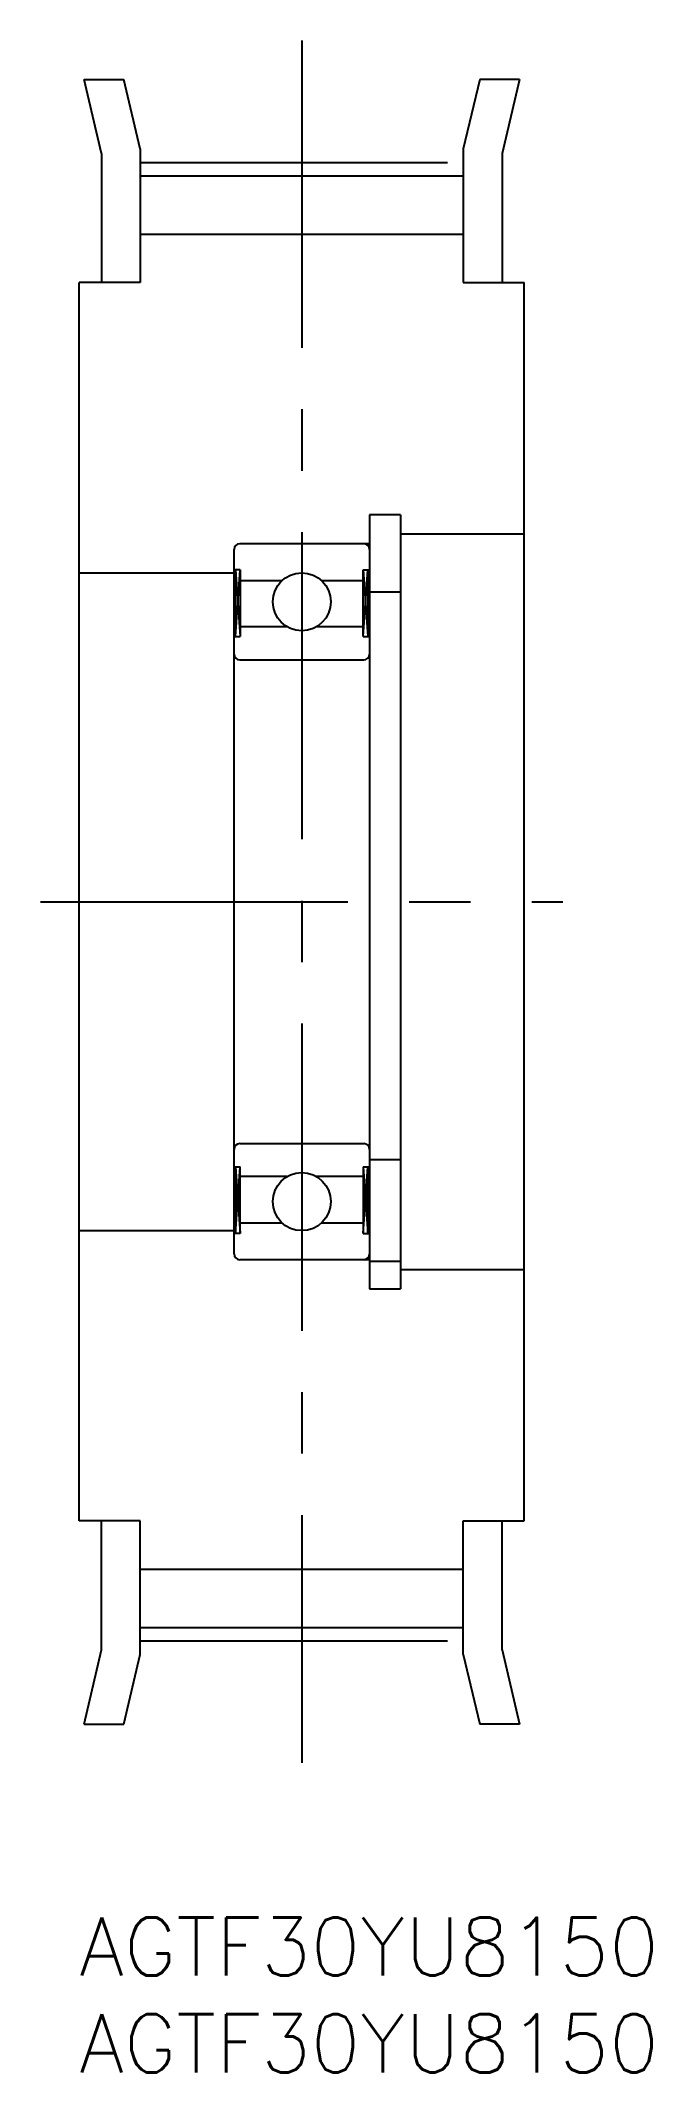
# Model space of a CAD drawing. Extents: x -2 to 30, y -8 to 97.
import ezdxf

# ---------------------------------------------------------------- set-up
doc = ezdxf.new("R2010")
doc.units = 0
doc.header["$LTSCALE"] = 0.5
doc.linetypes.add('CENTER', pattern=[50.8, 31.75, -6.35, 6.35, -6.35])
for name, color, linetype in [('MSM_CENTER', 1, 'CENTER'), ('MSM_CONTINUOUS', 7, 'CONTINUOUS'), ('MSM_NARROW', 5, 'CONTINUOUS'), ('MSM_PART_NUMBER', 7, 'CONTINUOUS')]:
    doc.layers.add(name, color=color, linetype=linetype)
doc.styles.get("Standard").update_dxf_attribs({"font": 'txt.shx', "height": 3, "bigfont": 'bigfont.shx'})

# ---------------------------------------------------------------- blocks, each defined once
blk = doc.blocks.new('*U3')
at = {"layer": 'MSM_PART_NUMBER'}
blk.add_text('AGTF30YU8150', height=3, dxfattribs=at).set_placement((0, -3))
blk = doc.blocks.new('*U4')
at = {"layer": 'MSM_PART_NUMBER'}
blk.add_text('AGTF30YU8150', height=3, dxfattribs=at).set_placement((0, -8))

msp = doc.modelspace()

# ---------------------------------------------------------------- linework, layer by layer
at = {"layer": 'MSM_CENTER'}
for p, q in [((11.5, 97), (11.5, 8)), ((3.15, 90.7), (19.85, 90.7)), ((-2, 52.5), (25, 52.5)), ((3.15, 14.31), (19.85, 14.31))]:
    msp.add_line(p, q, dxfattribs=at)
at = {"layer": 'MSM_CONTINUOUS'}
for p, q in [((1.15, 91.17), (0.25, 95)), ((0.25, 95), (2.3, 95)), ((3.15, 91.4), (2.3, 95)), ((20.7, 95), (19.85, 91.4)), ((22.75, 95), (20.7, 95)), ((22.75, 95), (21.85, 91.17)), ((3.15, 91.4), (3.15, 84.5)), ((19.85, 91.4), (19.85, 84.5)), ((1.15, 91.17), (1.15, 84.5)), ((21.85, 91.17), (21.85, 84.5)), ((3.15, 90.01), (19.85, 90.01)), ((3.15, 86.99), (19.85, 86.99)), ((0, 20.5), (0, 84.5)), ((3.15, 84.5), (0, 84.5)), ((19.85, 84.5), (23, 84.5)), ((23, 20.5), (23, 84.5)), ((16.6, 72.5), (15, 72.5)), ((15, 72.5), (15, 32.5)), ((16.6, 72.5), (16.6, 32.5)), ((23, 71.5), (16.6, 71.5)), ((8, 34.3), (8, 70.7)), ((15, 71), (8.3, 71)), ((0, 69.5), (8, 69.5)), ((8.32, 69.65), (8, 69.65)), ((8.08, 66.2), (8.08, 69.65)), ((8.32, 69.65), (8.32, 66.2)), ((14.68, 66.2), (14.68, 69.65)), ((14.68, 69.65), (15, 69.65)), ((14.92, 69.65), (14.92, 66.2)), ((8.32, 69.1), (10.48, 69.1)), ((12.52, 69.1), (14.68, 69.1)), ((16.6, 68.5), (15, 68.5)), ((8, 66.2), (8.32, 66.2)), ((10.75, 66.7), (8.32, 66.7)), ((14.68, 66.7), (12.25, 66.7)), ((14.68, 66.2), (15, 66.2)), ((8.3, 65), (14.7, 65)), ((8.3, 40), (14.7, 40)), ((16.6, 39.16), (15, 39.16)), ((8, 38.8), (8.32, 38.8)), ((8.08, 38.8), (8.08, 35.35)), ((8.32, 35.35), (8.32, 38.8)), ((8.34, 38.3), (8.32, 38.32)), ((10.75, 38.3), (8.32, 38.3)), ((14.68, 38.3), (12.25, 38.3)), ((14.68, 38.8), (14.68, 35.35)), ((14.68, 38.8), (15, 38.8)), ((14.92, 35.35), (14.92, 38.8)), ((8.32, 35.9), (10.48, 35.9)), ((12.52, 35.9), (14.68, 35.9)), ((0, 35.5), (8, 35.5)), ((8.32, 35.35), (8, 35.35)), ((14.68, 35.35), (15, 35.35)), ((15, 34), (8.3, 34)), ((15, 33.92), (16.6, 33.92)), ((16.6, 33.5), (23, 33.5)), ((15, 32.5), (16.6, 32.5)), ((3.15, 20.5), (0, 20.5)), ((1.15, 13.83), (1.15, 20.5)), ((3.15, 13.6), (3.15, 20.5)), ((19.85, 20.5), (23, 20.5)), ((19.85, 13.6), (19.85, 20.5)), ((21.85, 13.83), (21.85, 20.5)), ((3.15, 18.01), (19.85, 18.01)), ((3.15, 14.99), (19.85, 14.99)), ((0.25, 10), (1.15, 13.83)), ((21.85, 13.83), (22.75, 10)), ((2.3, 10), (3.15, 13.6)), ((19.85, 13.6), (20.7, 10)), ((0.25, 10), (2.3, 10)), ((22.75, 10), (20.7, 10))]:
    msp.add_line(p, q, dxfattribs=at)
for centre in [(11.5, 68), (11.5, 37)]:
    msp.add_circle(centre, 1.5, dxfattribs=at)
for centre, start, end in [((8.3, 70.7), 90, 180), ((14.7, 70.7), 0, 90), ((8.3, 65.3), 180, 270), ((14.7, 65.3), 270, 0), ((8.3, 39.7), 90, 180), ((14.7, 39.7), 0, 90), ((8.3, 34.3), 180, 270), ((14.7, 34.3), 270, 0)]:
    msp.add_arc(centre, 0.3, start, end, dxfattribs=at)
at = {"layer": 'MSM_NARROW'}
for p, q in [((8.08, 69.65), (8.32, 66.2)), ((8.08, 66.2), (8.32, 69.65)), ((14.68, 69.65), (14.92, 66.2)), ((14.68, 66.2), (14.92, 69.65)), ((8.08, 38.8), (8.32, 35.35)), ((8.08, 35.35), (8.32, 38.8)), ((14.68, 38.8), (14.92, 35.35)), ((14.68, 35.35), (14.92, 38.8))]:
    msp.add_line(p, q, dxfattribs=at)

# ---------------------------------------------------------------- block references
at = {"layer": 'MSM_CONTINUOUS'}
for name in ['*U3', '*U4']:
    msp.add_blockref(name, (0, 0), dxfattribs=at)

doc.saveas('drawing.dxf')
